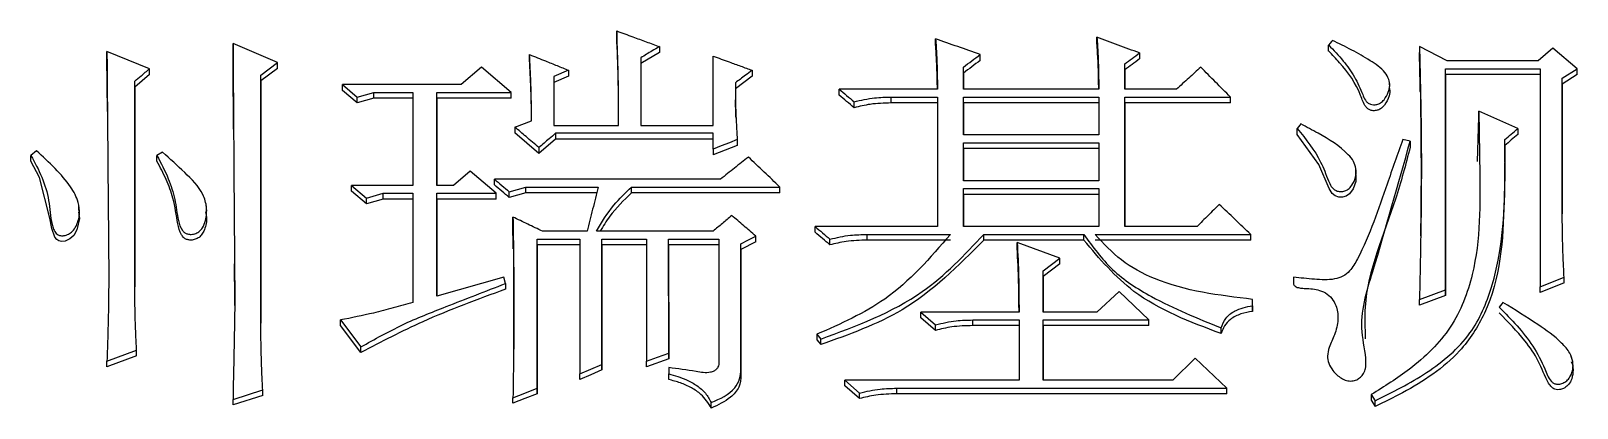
# Model space of a CAD drawing. Header units: millimetres. Extents: x 2063 to 4500, y 825 to 2548.
# Drawn here: x 2680.31 to 2689.33, y 2266.54 to 2268.74 of the extents above; entities that cross this region are included whole.
import ezdxf

# ---------------------------------------------------------------- set-up
doc = ezdxf.new("R2010")
doc.units = ezdxf.units.MM

msp = doc.modelspace()

# ---------------------------------------------------------------- linework, layer by layer
at = {"color": 7, "linetype": 'Continuous', "lineweight": 25}
for p, q in [((2681.7494, 2268.561), (2681.4898, 2268.6711)), ((2681.4898, 2268.6363), (2681.4898, 2268.6711)), ((2683.7289, 2268.7446), (2683.7289, 2268.7096)), ((2685.5895, 2268.6638), (2685.5895, 2268.6987)), ((2686.5306, 2268.673), (2686.5306, 2268.7079)), ((2681.003, 2268.5242), (2680.7542, 2268.6252)), ((2680.7542, 2268.5905), (2680.7542, 2268.6252)), ((2680.7569, 2268.2752), (2680.7542, 2268.5905)), ((2683.2205, 2268.5721), (2683.2205, 2268.6069)), ((2683.9777, 2268.618), (2683.8696, 2268.5538)), ((2683.8696, 2268.5885), (2683.8696, 2268.1933)), ((2683.8696, 2268.5885), (2683.8696, 2268.5538)), ((2683.9777, 2268.6528), (2683.9777, 2268.618)), ((2684.2914, 2268.1933), (2684.2914, 2268.5977)), ((2685.8491, 2268.5722), (2685.8491, 2268.6069)), ((2686.7794, 2268.6161), (2686.7794, 2268.5813)), ((2687.8828, 2268.6272), (2687.8828, 2268.6621)), ((2688.5751, 2268.5702), (2688.4128, 2268.6528)), ((2688.4128, 2268.6528), (2688.4128, 2268.618)), ((2689.1917, 2268.6437), (2689.1051, 2268.5702)), ((2689.3323, 2268.5243), (2689.1917, 2268.6437)), ((2681.003, 2268.4896), (2680.9164, 2268.4162)), ((2681.003, 2268.4896), (2681.003, 2268.5242)), ((2681.652, 2268.4875), (2681.7494, 2268.561)), ((2681.7494, 2268.5263), (2681.652, 2268.4529)), ((2681.7494, 2268.5263), (2681.7494, 2268.561)), ((2682.9393, 2268.5334), (2682.8203, 2268.4324)), ((2683.1124, 2268.3864), (2682.9393, 2268.5334)), ((2683.4477, 2268.5151), (2683.3612, 2268.4783)), ((2683.4477, 2268.5151), (2683.4477, 2268.4804)), ((2683.8696, 2268.5538), (2683.8696, 2268.1933)), ((2684.5186, 2268.5151), (2684.5186, 2268.4804)), ((2685.7518, 2268.4048), (2685.7518, 2268.5334)), ((2685.7518, 2268.4988), (2685.7518, 2268.5334)), ((2685.7518, 2268.4988), (2685.7518, 2268.4048)), ((2686.6929, 2268.4048), (2686.6929, 2268.5518)), ((2686.6929, 2268.5171), (2686.6929, 2268.5518)), ((2686.6929, 2268.5171), (2686.6929, 2268.4048)), ((2688.5643, 2268.5243), (2689.116, 2268.5243)), ((2688.5643, 2267.2343), (2688.5643, 2268.5243)), ((2688.5643, 2268.4896), (2688.5643, 2268.5243)), ((2688.5643, 2268.4896), (2688.5643, 2267.2013)), ((2689.116, 2268.4896), (2688.5643, 2268.4896)), ((2689.1051, 2268.5702), (2688.5751, 2268.5702)), ((2689.116, 2268.5243), (2689.116, 2267.2528)), ((2689.2458, 2268.4692), (2689.3323, 2268.5243)), ((2689.3323, 2268.4896), (2689.2458, 2268.4346)), ((2689.3323, 2268.4896), (2689.3323, 2268.5243)), ((2680.9165, 2267.2527), (2680.9164, 2268.4507)), ((2680.9164, 2268.4162), (2680.9164, 2268.4507)), ((2680.9164, 2268.4162), (2680.9165, 2267.2526)), ((2681.652, 2267.04), (2681.652, 2268.4875)), ((2681.652, 2268.4529), (2681.652, 2268.4875)), ((2681.652, 2268.4529), (2681.652, 2267.0399)), ((2682.128, 2268.4324), (2682.2145, 2268.3588)), ((2682.8203, 2268.4324), (2682.128, 2268.4324)), ((2682.128, 2268.3978), (2682.128, 2268.4324)), ((2682.2145, 2268.3244), (2682.128, 2268.3978)), ((2683.4477, 2268.4804), (2683.3612, 2268.4437)), ((2683.3612, 2268.4783), (2683.3612, 2268.1933)), ((2683.3612, 2268.4783), (2683.3612, 2268.4437)), ((2683.3612, 2268.4437), (2683.3612, 2268.1933)), ((2684.5186, 2268.4804), (2684.4213, 2268.407)), ((2685.6003, 2268.4048), (2685.027, 2268.4048)), ((2685.027, 2268.3703), (2685.027, 2268.4048)), ((2686.5414, 2268.4048), (2685.7518, 2268.4048)), ((2686.9958, 2268.4048), (2686.6929, 2268.4048)), ((2688.2381, 2268.431), (2688.2381, 2268.4428)), ((2688.2381, 2268.4079), (2688.2381, 2268.4195)), ((2689.2458, 2267.6775), (2689.2458, 2268.4692)), ((2689.2458, 2268.4346), (2689.2458, 2268.4692)), ((2689.2458, 2268.4346), (2689.2458, 2267.6774)), ((2682.2145, 2268.3588), (2682.3119, 2268.3864)), ((2682.2145, 2268.3244), (2682.2145, 2268.3588)), ((2682.3119, 2268.352), (2682.2145, 2268.3244)), ((2682.3119, 2268.3864), (2682.539, 2268.3864)), ((2682.3119, 2268.352), (2682.3119, 2268.3864)), ((2682.539, 2268.352), (2682.3119, 2268.352)), ((2682.539, 2268.3864), (2682.5391, 2267.8434)), ((2682.6797, 2268.3864), (2683.1124, 2268.3864)), ((2682.6797, 2267.8434), (2682.6797, 2268.3864)), ((2682.6797, 2268.352), (2682.6797, 2268.3864)), ((2682.6797, 2268.352), (2682.6797, 2267.8434)), ((2683.1124, 2268.352), (2682.6797, 2268.352)), ((2685.1136, 2268.2969), (2685.1136, 2268.3313)), ((2685.3299, 2268.3589), (2685.6003, 2268.3589)), ((2685.3299, 2268.3244), (2685.3299, 2268.3589)), ((2685.6003, 2268.3244), (2685.3299, 2268.3244)), ((2685.6003, 2268.3589), (2685.6004, 2267.6037)), ((2685.7518, 2268.3589), (2686.5414, 2268.3589)), ((2685.7518, 2268.1381), (2685.7518, 2268.3589)), ((2685.7518, 2268.3244), (2685.7518, 2268.3589)), ((2685.7518, 2268.3244), (2685.7518, 2268.1381)), ((2686.5414, 2268.3244), (2685.7518, 2268.3244)), ((2686.5414, 2268.3589), (2686.5415, 2268.1381)), ((2686.6929, 2268.3589), (2687.3095, 2268.3589)), ((2686.6929, 2267.6037), (2686.6929, 2268.3589)), ((2686.6929, 2268.3244), (2686.6929, 2268.3589)), ((2686.6929, 2268.3244), (2686.6929, 2267.6037)), ((2687.3095, 2268.3244), (2686.6929, 2268.3244)), ((2687.3095, 2268.3244), (2687.3095, 2268.3589)), ((2683.134, 2268.1841), (2683.2314, 2268.2209)), ((2688.7513, 2267.9837), (2688.759, 2268.2418)), ((2688.9862, 2268.175), (2688.759, 2268.2761)), ((2688.759, 2268.2418), (2688.759, 2268.2761)), ((2683.134, 2268.1841), (2683.134, 2268.1499)), ((2683.2746, 2268.0304), (2683.134, 2268.1499)), ((2683.3612, 2268.1933), (2683.7398, 2268.1933)), ((2684.2914, 2268.1473), (2683.372, 2268.1473)), ((2683.372, 2268.1473), (2683.372, 2268.1132)), ((2683.8696, 2268.1933), (2684.2914, 2268.1933)), ((2684.2914, 2268.0553), (2684.2914, 2268.1473)), ((2686.5415, 2268.1381), (2685.7518, 2268.1381)), ((2687.699, 2268.1409), (2687.699, 2268.175)), ((2688.9862, 2268.175), (2688.9862, 2268.1408)), ((2680.3431, 2268.046), (2680.3107, 2268.0184)), ((2683.372, 2268.1132), (2683.2746, 2268.0304)), ((2683.2746, 2268.0645), (2683.2746, 2268.0304)), ((2684.2914, 2268.1132), (2683.372, 2268.1132)), ((2684.4321, 2268.0764), (2684.2915, 2268.0212)), ((2684.2914, 2268.0553), (2684.2915, 2268.0212)), ((2684.4321, 2268.1105), (2684.4321, 2268.0764)), ((2685.7518, 2268.0921), (2686.5415, 2268.0921)), ((2685.7518, 2267.8711), (2685.7518, 2268.0921)), ((2685.7518, 2268.058), (2685.7518, 2268.0921)), ((2685.7518, 2268.058), (2685.7518, 2267.8711)), ((2686.5415, 2268.058), (2685.7518, 2268.058)), ((2686.5415, 2268.0921), (2686.5415, 2267.8711)), ((2688.3588, 2268.1013), (2688.3155, 2268.1105)), ((2688.3588, 2268.1013), (2688.3588, 2268.0672)), ((2688.9104, 2268.0764), (2688.9104, 2268.1105)), ((2681.0787, 2268.0369), (2681.0463, 2268.0184)), ((2681.0463, 2267.9844), (2681.0463, 2268.0184)), ((2682.8744, 2267.9263), (2682.777, 2267.8434)), ((2683.0258, 2267.7973), (2682.8744, 2267.9263)), ((2684.3347, 2267.8803), (2683.015, 2267.8803)), ((2683.015, 2267.8465), (2683.015, 2267.8803)), ((2686.5415, 2267.8711), (2685.7518, 2267.8711)), ((2688.0413, 2267.9415), (2688.0413, 2267.942)), ((2688.0413, 2267.9078), (2688.0413, 2267.9387)), ((2682.1821, 2267.8434), (2682.2686, 2267.7697)), ((2682.5391, 2267.8434), (2682.1821, 2267.8434)), ((2682.2686, 2267.736), (2682.1821, 2267.8096)), ((2682.2686, 2267.7697), (2682.366, 2267.7973)), ((2682.2686, 2267.736), (2682.2686, 2267.7697)), ((2682.366, 2267.7973), (2682.5391, 2267.7973)), ((2682.366, 2267.7636), (2682.366, 2267.7973)), ((2682.5391, 2267.7973), (2682.5391, 2267.1603)), ((2682.777, 2267.8434), (2682.6797, 2267.8434)), ((2682.6797, 2267.7973), (2683.0258, 2267.7973)), ((2682.6797, 2267.1972), (2682.6797, 2267.7973)), ((2682.6797, 2267.7636), (2682.6797, 2267.7973)), ((2683.1016, 2267.7728), (2683.1016, 2267.8065)), ((2683.1989, 2267.8004), (2683.1016, 2267.7728)), ((2683.1989, 2267.8342), (2683.6208, 2267.8342)), ((2683.6123, 2267.8004), (2683.1989, 2267.8004)), ((2683.8156, 2267.8342), (2684.6809, 2267.8342)), ((2683.8156, 2267.8004), (2683.8156, 2267.8342)), ((2684.6809, 2267.8004), (2683.8156, 2267.8004)), ((2684.6809, 2267.8004), (2684.6809, 2267.8342)), ((2685.7518, 2267.825), (2686.5415, 2267.825)), ((2685.7518, 2267.6037), (2685.7518, 2267.825)), ((2685.7518, 2267.7913), (2685.7518, 2267.825)), ((2685.7518, 2267.7913), (2685.7518, 2267.6037)), ((2686.5415, 2267.7913), (2685.7518, 2267.7913)), ((2686.5415, 2267.825), (2686.5415, 2267.6037)), ((2680.5912, 2267.6973), (2680.5912, 2267.7228)), ((2681.3344, 2267.7187), (2681.3344, 2267.7236)), ((2681.3344, 2267.6895), (2681.3344, 2267.706)), ((2682.366, 2267.7636), (2682.2686, 2267.736)), ((2682.5391, 2267.7636), (2682.366, 2267.7636)), ((2682.6797, 2267.7636), (2682.6797, 2267.1972)), ((2683.0258, 2267.7636), (2682.6797, 2267.7636)), ((2683.1232, 2267.6255), (2683.1232, 2267.659)), ((2683.1251, 2267.4731), (2683.1232, 2267.6255)), ((2685.6004, 2267.6037), (2684.8864, 2267.6037)), ((2684.8864, 2267.5702), (2684.8864, 2267.6037)), ((2686.5415, 2267.6037), (2685.7518, 2267.6037)), ((2687.1148, 2267.6037), (2686.6929, 2267.6037)), ((2683.2638, 2267.5298), (2683.5126, 2267.5298)), ((2683.2638, 2266.6603), (2683.2638, 2267.5298)), ((2683.2638, 2267.4965), (2683.2638, 2267.5298)), ((2683.2638, 2267.4965), (2683.2638, 2266.6281)), ((2683.5126, 2267.4965), (2683.2638, 2267.4965)), ((2683.5559, 2267.576), (2683.2963, 2267.576)), ((2683.5126, 2267.5298), (2683.5126, 2266.7437)), ((2684.2915, 2267.576), (2683.61, 2267.576)), ((2683.6424, 2267.5298), (2683.902, 2267.5298)), ((2683.6424, 2266.7993), (2683.6424, 2267.5298)), ((2683.6424, 2267.4965), (2683.6424, 2267.5298)), ((2683.6424, 2267.4965), (2683.6424, 2266.7669)), ((2683.902, 2267.4965), (2683.6424, 2267.4965)), ((2683.902, 2267.5298), (2683.902, 2266.8178)), ((2684.0318, 2267.5298), (2684.3239, 2267.5298)), ((2684.0319, 2266.8642), (2684.0318, 2267.5298)), ((2684.0318, 2267.4965), (2684.0318, 2267.5298)), ((2684.0318, 2267.4965), (2684.0319, 2266.8317)), ((2684.3239, 2267.4965), (2684.0318, 2267.4965)), ((2684.3239, 2267.5298), (2684.3239, 2266.7993)), ((2684.5403, 2267.5149), (2684.4537, 2267.4688)), ((2684.4537, 2266.7715), (2684.4537, 2267.5021)), ((2684.4537, 2267.4688), (2684.4537, 2267.5021)), ((2684.5403, 2267.5149), (2684.5403, 2267.5483)), ((2684.973, 2267.4965), (2684.9729, 2267.5298)), ((2685.1893, 2267.5575), (2685.676, 2267.5575)), ((2685.1893, 2267.5241), (2685.1893, 2267.5575)), ((2685.676, 2267.5241), (2685.1893, 2267.5241)), ((2685.8708, 2267.5575), (2686.4549, 2267.5575)), ((2685.8708, 2267.5241), (2685.8708, 2267.5575)), ((2686.4549, 2267.5241), (2685.8708, 2267.5241)), ((2686.3143, 2267.419), (2686.0655, 2267.5114)), ((2686.0655, 2267.478), (2686.0655, 2267.5114)), ((2686.4549, 2267.5241), (2686.4549, 2267.5575)), ((2686.5199, 2267.5575), (2687.4285, 2267.5575)), ((2687.4285, 2267.5241), (2686.5199, 2267.5241)), ((2687.4285, 2267.5241), (2687.4285, 2267.5575)), ((2683.1256, 2267.4769), (2683.1255, 2266.7552)), ((2684.4537, 2267.4688), (2684.4537, 2266.7392)), ((2686.2169, 2267.3451), (2686.3143, 2267.419)), ((2686.3143, 2267.3858), (2686.3143, 2267.419)), ((2686.3143, 2267.3858), (2686.2169, 2267.312)), ((2686.2169, 2267.1048), (2686.2169, 2267.3451)), ((2686.2169, 2267.312), (2686.2169, 2267.3451)), ((2683.0691, 2267.3082), (2682.6797, 2267.1972)), ((2683.0799, 2267.2712), (2683.0691, 2267.3082)), ((2683.0799, 2267.2712), (2683.0799, 2267.2382)), ((2686.2169, 2267.312), (2686.2169, 2267.1048)), ((2686.6605, 2267.225), (2686.5306, 2267.1048)), ((2686.8335, 2267.0585), (2686.6605, 2267.225)), ((2688.4129, 2267.1788), (2688.5643, 2267.2343)), ((2688.5643, 2267.2013), (2688.5643, 2267.2343)), ((2689.116, 2267.2528), (2689.2566, 2267.3082)), ((2689.2566, 2267.2751), (2689.116, 2267.2198)), ((2689.116, 2267.2198), (2689.116, 2267.2528)), ((2689.2566, 2267.2751), (2689.2566, 2267.3082)), ((2687.4393, 2267.1418), (2687.4393, 2267.1788)), ((2687.4393, 2267.1459), (2687.4393, 2267.1788)), ((2687.4393, 2267.1418), (2687.4393, 2267.1089)), ((2688.5643, 2267.2013), (2688.4129, 2267.1459)), ((2688.4129, 2267.1459), (2688.4129, 2267.1788)), ((2682.1172, 2267.0585), (2682.2358, 2266.9017)), ((2682.1172, 2267.0258), (2682.1172, 2267.0585)), ((2685.503, 2267.1048), (2685.5895, 2267.0308)), ((2686.0763, 2267.1048), (2685.503, 2267.1048)), ((2685.503, 2267.072), (2685.503, 2267.1048)), ((2685.5895, 2266.9981), (2685.503, 2267.072)), ((2685.8059, 2267.0585), (2686.0763, 2267.0585)), ((2685.8059, 2267.0258), (2685.8059, 2267.0585)), ((2686.0763, 2267.0585), (2686.0763, 2266.7067)), ((2686.5306, 2267.1048), (2686.2169, 2267.1048)), ((2686.2169, 2267.0585), (2686.8335, 2267.0585)), ((2686.217, 2266.7067), (2686.2169, 2267.0585)), ((2686.2169, 2267.0258), (2686.2169, 2267.0585)), ((2686.8335, 2267.0258), (2686.8335, 2267.0585)), ((2682.2358, 2266.8692), (2682.1172, 2267.0258)), ((2684.8972, 2266.9752), (2684.9188, 2266.9475)), ((2684.8972, 2266.9752), (2684.8972, 2266.9426)), ((2685.5895, 2266.9981), (2685.5895, 2267.0308)), ((2686.0763, 2267.0258), (2685.8059, 2267.0258)), ((2686.2169, 2267.0258), (2686.217, 2266.7067)), ((2686.8335, 2267.0258), (2686.2169, 2267.0258)), ((2687.2554, 2266.9796), (2687.2554, 2267.0123)), ((2680.7542, 2266.8178), (2680.9273, 2266.8826)), ((2680.9273, 2266.8501), (2680.9273, 2266.8826)), ((2682.2358, 2266.8692), (2682.2358, 2266.9017)), ((2684.0319, 2266.8317), (2684.0319, 2266.8642)), ((2684.9188, 2266.9149), (2684.9188, 2266.9475)), ((2680.9273, 2266.8501), (2680.7542, 2266.7854)), ((2680.7542, 2266.7854), (2680.7542, 2266.8178)), ((2683.6424, 2266.7669), (2683.6424, 2266.7993)), ((2684.0319, 2266.8317), (2683.902, 2266.7854)), ((2683.902, 2266.7854), (2683.902, 2266.8178)), ((2684.0319, 2266.7808), (2684.0319, 2266.7437)), ((2687.104, 2266.8364), (2686.9742, 2266.7067)), ((2687.2879, 2266.6604), (2687.104, 2266.8364)), ((2689.2981, 2266.8408), (2689.2981, 2266.8475)), ((2683.5126, 2266.7114), (2683.5126, 2266.7437)), ((2684.0319, 2266.7114), (2684.0319, 2266.7437)), ((2684.4537, 2266.7392), (2684.4537, 2266.7715)), ((2685.0595, 2266.7067), (2685.146, 2266.6325)), ((2686.0763, 2266.7067), (2685.0595, 2266.7067)), ((2685.0595, 2266.6744), (2685.0595, 2266.7067)), ((2686.9742, 2266.7067), (2686.217, 2266.7067)), ((2681.4898, 2266.5954), (2681.6629, 2266.651)), ((2681.6629, 2266.6188), (2681.4898, 2266.5633)), ((2681.4898, 2266.5633), (2681.4898, 2266.5954)), ((2681.6629, 2266.6188), (2681.6629, 2266.651)), ((2683.1232, 2266.5726), (2683.1232, 2266.6047)), ((2683.2638, 2266.6281), (2683.2638, 2266.6603)), ((2685.146, 2266.6003), (2685.0595, 2266.6744)), ((2685.146, 2266.6003), (2685.146, 2266.6325)), ((2685.3624, 2266.6603), (2687.2879, 2266.6604)), ((2685.3624, 2266.6281), (2685.3624, 2266.6603)), ((2687.2879, 2266.6281), (2685.3624, 2266.6281)), ((2687.2879, 2266.6281), (2687.2879, 2266.6604)), ((2688.1316, 2266.6233), (2688.1533, 2266.5862)), ((2688.1316, 2266.6233), (2688.1316, 2266.5911)), ((2684.2807, 2266.5448), (2684.2807, 2266.5769)), ((2688.1316, 2266.5911), (2688.1533, 2266.5541)), ((2688.1533, 2266.5541), (2688.1533, 2266.5862))]:
    msp.add_line(p, q, dxfattribs=at)
at = {"color": 7, "linetype": 'Continuous', "lineweight": 25, "flags": 128}
for points in [[(2687.9044, 2268.6896), (2687.8989, 2268.6826), (2687.8909, 2268.6723), (2687.8828, 2268.6621)], [(2683.1124, 2268.352), (2683.1124, 2268.3692), (2683.1124, 2268.3864)], [(2687.7206, 2268.2026), (2687.7151, 2268.1956), (2687.707, 2268.1853), (2687.699, 2268.175)], [(2688.0407, 2267.908), (2688.0412, 2267.8658), (2688.0256, 2267.8231), (2688.004, 2267.7941), (2687.9855, 2267.7807), (2687.9629, 2267.7741), (2687.9423, 2267.7749), (2687.9205, 2267.7826), (2687.9033, 2267.7968), (2687.8865, 2267.8249), (2687.8262, 2267.9657), (2687.699, 2268.1408), (2687.699, 2268.1408)], [(2684.4321, 2268.1105), (2684.3859, 2268.0924), (2684.3387, 2268.0738), (2684.2914, 2268.0553)], [(2680.3107, 2267.9844), (2680.3107, 2267.9993), (2680.3107, 2268.0089), (2680.3107, 2268.0184)], [(2680.5884, 2267.6886), (2680.594, 2267.6509), (2680.5789, 2267.5846), (2680.5606, 2267.5519), (2680.5383, 2267.5311), (2680.5098, 2267.5187), (2680.4892, 2267.5166), (2680.4744, 2267.5196), (2680.4615, 2267.5273), (2680.4498, 2267.542), (2680.4319, 2267.5917), (2680.4219, 2267.6517), (2680.3606, 2267.8891), (2680.3107, 2267.9844), (2680.3107, 2267.9844)], [(2682.1821, 2267.8096), (2682.1821, 2267.8181), (2682.1821, 2267.8265), (2682.1821, 2267.835), (2682.1821, 2267.8434)], [(2683.0258, 2267.7636), (2683.0258, 2267.7721), (2683.0258, 2267.7847), (2683.0258, 2267.7973)], [(2683.1016, 2267.8065), (2683.1502, 2267.8204), (2683.1989, 2267.8342)], [(2683.1989, 2267.8004), (2683.1989, 2267.8089), (2683.1989, 2267.8173), (2683.1989, 2267.8342)], [(2684.4537, 2267.5021), (2684.497, 2267.5252), (2684.5403, 2267.5483)], [(2688.8996, 2267.1603), (2688.8941, 2267.1533), (2688.8861, 2267.1429), (2688.878, 2267.1326)], [(2683.902, 2266.8178), (2683.9669, 2266.841), (2684.0319, 2266.8642)], [(2684.8972, 2266.9426), (2684.908, 2266.9288), (2684.9188, 2266.9149)], [(2683.5126, 2266.7437), (2683.5775, 2266.7715), (2683.6424, 2266.7993)], [(2683.6424, 2266.7669), (2683.5775, 2266.7392), (2683.5126, 2266.7114)], [(2683.1232, 2266.6047), (2683.1935, 2266.6325), (2683.2638, 2266.6603)], [(2683.2638, 2266.6281), (2683.1935, 2266.6003), (2683.1232, 2266.5726)]]:
    msp.add_lwpolyline(points, dxfattribs=at)
at = {"color": 7, "linetype": 'Continuous', "lineweight": 25}
for points, knots in [([(2681.4898, 2268.6711), (2681.4901, 2268.6219), (2681.4908, 2268.5233), (2681.4918, 2268.3754), (2681.4928, 2268.2274), (2681.4938, 2268.0792), (2681.4951, 2267.8815), (2681.4965, 2267.6836), (2681.498, 2267.4855), (2681.499, 2267.3616), (2681.4997, 2267.2748), (2681.5002, 2267.2129), (2681.5004, 2267.1757), (2681.5006, 2267.151)], [0, 0, 0, 0, 0.097575, 0.19515, 0.292725, 0.390299, 0.487874, 0.683024, 0.780599, 0.878174, 0.926961, 0.951355, 1, 1, 1, 1]), ([(2683.7398, 2268.1933), (2683.7398, 2268.1966), (2683.7398, 2268.2031), (2683.7398, 2268.2129), (2683.7398, 2268.2228), (2683.7397, 2268.2326), (2683.7397, 2268.2424), (2683.7397, 2268.2522), (2683.7397, 2268.2604), (2683.7397, 2268.2686), (2683.7397, 2268.2767), (2683.7397, 2268.2865), (2683.7396, 2268.2947), (2683.7396, 2268.3029), (2683.7396, 2268.3111), (2683.7395, 2268.3209), (2683.7395, 2268.329), (2683.7395, 2268.3372), (2683.7394, 2268.3454), (2683.7393, 2268.3552), (2683.7393, 2268.3634), (2683.7392, 2268.3715), (2683.7392, 2268.3797), (2683.7391, 2268.3895), (2683.739, 2268.3977), (2683.7389, 2268.4059), (2683.7388, 2268.414), (2683.7387, 2268.4238), (2683.7385, 2268.432), (2683.7384, 2268.4402), (2683.7383, 2268.4483), (2683.7381, 2268.4581), (2683.7379, 2268.4679), (2683.7378, 2268.4761), (2683.7376, 2268.4843), (2683.7374, 2268.4924), (2683.7372, 2268.5006), (2683.7371, 2268.5088), (2683.7368, 2268.5169), (2683.7366, 2268.5267), (2683.7363, 2268.5365), (2683.7361, 2268.5447), (2683.7359, 2268.5528), (2683.7356, 2268.561), (2683.7353, 2268.5708), (2683.7351, 2268.579), (2683.7348, 2268.5871), (2683.7345, 2268.5953), (2683.7342, 2268.6051), (2683.7339, 2268.6132), (2683.7336, 2268.6214), (2683.7333, 2268.6295), (2683.733, 2268.6393), (2683.7327, 2268.6475), (2683.7324, 2268.6556), (2683.7321, 2268.6638), (2683.7317, 2268.6736), (2683.7314, 2268.6817), (2683.7311, 2268.6899), (2683.7308, 2268.698), (2683.7304, 2268.7078), (2683.7301, 2268.716), (2683.7297, 2268.7241), (2683.7294, 2268.7331), (2683.7291, 2268.7405), (2683.7289, 2268.7446)], [0, 0, 0, 0, 0.017776, 0.035552, 0.053328, 0.071104, 0.08888, 0.106656, 0.124432, 0.13332, 0.151096, 0.168872, 0.186648, 0.195536, 0.213312, 0.231088, 0.248863, 0.257751, 0.275527, 0.293303, 0.311079, 0.319967, 0.337743, 0.355519, 0.373295, 0.382183, 0.399959, 0.417735, 0.435511, 0.444399, 0.462175, 0.479951, 0.497727, 0.515503, 0.524391, 0.542167, 0.559943, 0.568831, 0.586607, 0.604383, 0.622159, 0.639935, 0.648823, 0.666599, 0.684375, 0.702151, 0.711039, 0.728814, 0.74659, 0.764366, 0.773254, 0.79103, 0.808806, 0.826582, 0.83547, 0.853246, 0.871022, 0.888798, 0.897686, 0.915462, 0.933238, 0.951014, 0.959902, 0.977678, 1, 1, 1, 1]), ([(2683.7289, 2268.7446), (2683.7603, 2268.733), (2683.8174, 2268.7119), (2683.9003, 2268.6813), (2683.9519, 2268.6623), (2683.9777, 2268.6528)], [0, 0, 0, 0, 0.377751, 0.688875, 1, 1, 1, 1]), ([(2683.7397, 2268.1933), (2683.7397, 2268.2342), (2683.7396, 2268.3275), (2683.7372, 2268.4997), (2683.7321, 2268.6308), (2683.7289, 2268.7096)], [0, 0, 0, 0, 0.237453, 0.541098, 1, 1, 1, 1]), ([(2685.5895, 2268.6987), (2685.5916, 2268.6671), (2685.5958, 2268.6025), (2685.5991, 2268.5045), (2685.5999, 2268.438), (2685.6003, 2268.4048)], [0, 0, 0, 0, 0.32278, 0.661317, 1, 1, 1, 1]), ([(2685.8491, 2268.6069), (2685.8059, 2268.6222), (2685.7193, 2268.6528), (2685.6328, 2268.6834), (2685.5895, 2268.6987)], [0, 0, 0, 0, 0.499999, 1, 1, 1, 1]), ([(2686.5306, 2268.7079), (2686.5329, 2268.6755), (2686.5376, 2268.609), (2686.5405, 2268.5079), (2686.5411, 2268.4392), (2686.5414, 2268.4048)], [0, 0, 0, 0, 0.3207986, 0.6603196, 1, 1, 1, 1]), ([(2686.7794, 2268.6161), (2686.738, 2268.6314), (2686.655, 2268.662), (2686.5721, 2268.6926), (2686.5306, 2268.7079)], [0, 0, 0, 0, 0.499999, 1, 1, 1, 1]), ([(2686.541, 2268.4048), (2686.5408, 2268.4258), (2686.5403, 2268.481), (2686.5378, 2268.5705), (2686.533, 2268.6388), (2686.5306, 2268.673)], [0, 0, 0, 0, 0.234022, 0.616855, 1, 1, 1, 1]), ([(2687.8829, 2268.6621), (2687.9121, 2268.6317), (2687.9679, 2268.5737), (2688.0369, 2268.4772), (2688.0719, 2268.3973), (2688.0928, 2268.3453), (2688.1087, 2268.3255), (2688.1258, 2268.3162), (2688.1451, 2268.3128), (2688.1655, 2268.3147), (2688.1878, 2268.3243), (2688.2123, 2268.3484), (2688.2309, 2268.3829), (2688.242, 2268.4242), (2688.2348, 2268.4649), (2688.202, 2268.5213), (2688.1214, 2268.5746), (2688.0178, 2268.6346), (2687.9423, 2268.6712), (2687.9044, 2268.6896)], [0, 0, 0, 0, 0.120486, 0.230168, 0.339823, 0.374602, 0.392982, 0.411577, 0.427593, 0.446559, 0.467306, 0.493913, 0.542941, 0.579847, 0.61702, 0.661529, 0.765546, 0.882403, 1, 1, 1, 1]), ([(2680.7542, 2268.6252), (2680.7544, 2268.6016), (2680.7548, 2268.5544), (2680.7554, 2268.4835), (2680.7559, 2268.4127), (2680.7567, 2268.3181), (2680.7577, 2268.1999), (2680.7588, 2268.0579), (2680.7599, 2267.9158), (2680.7612, 2267.7736), (2680.7622, 2267.655), (2680.7632, 2267.5465), (2680.7639, 2267.4667), (2680.7645, 2267.3919), (2680.7649, 2267.3546), (2680.765, 2267.3359)], [0, 0, 0, 0, 0.055103, 0.110206, 0.165309, 0.220412, 0.330617, 0.440823, 0.551029, 0.661235, 0.771441, 0.826543, 0.913271, 0.956635, 1, 1, 1, 1]), ([(2681.4932, 2268.1724), (2681.4928, 2268.2257), (2681.492, 2268.3298), (2681.4909, 2268.4844), (2681.4901, 2268.5857), (2681.4898, 2268.6363)], [0, 0, 0, 0, 0.344582, 0.67229, 1, 1, 1, 1]), ([(2683.2314, 2268.2209), (2683.2313, 2268.258), (2683.2311, 2268.3321), (2683.2281, 2268.4608), (2683.2234, 2268.5523), (2683.2205, 2268.6069)], [0, 0, 0, 0, 0.2875751, 0.5751666, 1, 1, 1, 1]), ([(2683.2205, 2268.6069), (2683.2514, 2268.5944), (2683.3048, 2268.5728), (2683.3805, 2268.5422), (2683.4253, 2268.5241), (2683.4477, 2268.5151)], [0, 0, 0, 0, 0.408301, 0.70415, 1, 1, 1, 1]), ([(2683.9777, 2268.6528), (2683.9637, 2268.6444), (2683.9386, 2268.6295), (2683.9025, 2268.6081), (2683.8806, 2268.5951), (2683.8696, 2268.5885)], [0, 0, 0, 0, 0.390452, 0.695225, 1, 1, 1, 1]), ([(2684.2914, 2268.5977), (2684.3228, 2268.5863), (2684.3764, 2268.5668), (2684.4521, 2268.5393), (2684.4964, 2268.5231), (2684.5186, 2268.5151)], [0, 0, 0, 0, 0.4145168, 0.7072578, 1, 1, 1, 1]), ([(2685.5998, 2268.4048), (2685.5995, 2268.425), (2685.5988, 2268.4783), (2685.5959, 2268.5647), (2685.5917, 2268.6308), (2685.5895, 2268.6638)], [0, 0, 0, 0, 0.233176, 0.61648, 1, 1, 1, 1]), ([(2685.7518, 2268.5334), (2685.768, 2268.5457), (2685.8005, 2268.5702), (2685.8329, 2268.5947), (2685.8491, 2268.6069)], [0, 0, 0, 0, 0.500001, 1, 1, 1, 1]), ([(2686.6929, 2268.5518), (2686.7073, 2268.5625), (2686.7362, 2268.584), (2686.765, 2268.6054), (2686.7794, 2268.6161)], [0, 0, 0, 0, 0.5000012, 1, 1, 1, 1]), ([(2686.7794, 2268.5813), (2686.765, 2268.5706), (2686.7362, 2268.5492), (2686.7073, 2268.5278), (2686.6929, 2268.5171)], [0, 0, 0, 0, 0.499999, 1, 1, 1, 1]), ([(2688.2376, 2268.408), (2688.238, 2268.4069), (2688.2425, 2268.3932), (2688.2346, 2268.3579), (2688.2169, 2268.3204), (2688.1921, 2268.2935), (2688.1712, 2268.2819), (2688.1485, 2268.2781), (2688.1274, 2268.2812), (2688.1104, 2268.2901), (2688.0865, 2268.3171), (2688.0567, 2268.419), (2687.9796, 2268.5278), (2687.9045, 2268.6049), (2687.8829, 2268.6272)], [0, 0, 0, 0, 0.0055612, 0.0706638, 0.1676367, 0.2085209, 0.2434023, 0.2783337, 0.313115, 0.3400719, 0.3669681, 0.4836117, 0.8508324, 1, 1, 1, 1]), ([(2688.4128, 2268.6528), (2688.4131, 2268.6429), (2688.4134, 2268.6279), (2688.4139, 2268.608), (2688.4143, 2268.593), (2688.4146, 2268.578), (2688.415, 2268.5631), (2688.4153, 2268.5481), (2688.4156, 2268.5356), (2688.4159, 2268.5257), (2688.416, 2268.5182), (2688.4162, 2268.5107), (2688.4164, 2268.5032), (2688.4165, 2268.4957), (2688.4167, 2268.4882), (2688.4169, 2268.4808), (2688.4172, 2268.4658), (2688.4184, 2268.4134), (2688.4196, 2268.3535), (2688.4207, 2268.2935), (2688.4212, 2268.2636), (2688.4218, 2268.2236), (2688.4225, 2268.1736), (2688.4231, 2268.1136), (2688.4235, 2268.0536), (2688.4237, 2267.9936), (2688.4237, 2267.9335), (2688.4236, 2267.8735), (2688.4232, 2267.8134), (2688.4227, 2267.7533), (2688.4221, 2267.6932), (2688.4213, 2267.633), (2688.4204, 2267.5729), (2688.4194, 2267.5127), (2688.4185, 2267.4626), (2688.4178, 2267.4224), (2688.4172, 2267.3923), (2688.4166, 2267.3622), (2688.416, 2267.3321), (2688.4152, 2267.2915), (2688.4145, 2267.2558), (2688.4136, 2267.2147), (2688.4132, 2267.1942), (2688.4129, 2267.1788)], [0, 0, 0, 0, 0.020371, 0.030556, 0.040742, 0.050927, 0.061113, 0.071298, 0.081483, 0.086576, 0.091669, 0.096762, 0.101854, 0.106947, 0.11204, 0.117132, 0.122225, 0.142596, 0.22408, 0.24445, 0.264821, 0.285192, 0.325934, 0.366676, 0.407417, 0.448159, 0.488901, 0.529643, 0.570384, 0.611126, 0.651868, 0.69261, 0.733351, 0.774093, 0.814835, 0.835206, 0.855577, 0.875948, 0.896318, 0.916689, 0.958345, 0.968758, 1, 1, 1, 1]), ([(2688.4176, 2268.3909), (2688.4169, 2268.4254), (2688.4154, 2268.5012), (2688.4137, 2268.5768), (2688.4128, 2268.618)], [0, 0, 0, 0, 0.455718, 1, 1, 1, 1]), ([(2680.9164, 2268.4507), (2680.9288, 2268.4612), (2680.9494, 2268.4787), (2680.9782, 2268.5032), (2680.9947, 2268.5172), (2681.003, 2268.5242)], [0, 0, 0, 0, 0.428366, 0.714182, 1, 1, 1, 1]), ([(2683.2312, 2268.2208), (2683.2311, 2268.2465), (2683.2309, 2268.3092), (2683.2281, 2268.4264), (2683.2234, 2268.5177), (2683.2205, 2268.5721)], [0, 0, 0, 0, 0.218758, 0.534706, 1, 1, 1, 1]), ([(2684.5186, 2268.5151), (2684.5056, 2268.5053), (2684.4829, 2268.4881), (2684.4505, 2268.4636), (2684.431, 2268.4489), (2684.4213, 2268.4416)], [0, 0, 0, 0, 0.400149, 0.700074, 1, 1, 1, 1]), ([(2685.8491, 2268.5722), (2685.8329, 2268.5599), (2685.8005, 2268.5355), (2685.768, 2268.511), (2685.7518, 2268.4988)], [0, 0, 0, 0, 0.499998, 1, 1, 1, 1]), ([(2687.1364, 2268.5335), (2687.113, 2268.512), (2687.0661, 2268.4692), (2687.0192, 2268.4263), (2686.9958, 2268.4048)], [0, 0, 0, 0, 0.5, 1, 1, 1, 1]), ([(2687.3095, 2268.3589), (2687.2806, 2268.388), (2687.2229, 2268.4462), (2687.1652, 2268.5044), (2687.1364, 2268.5335)], [0, 0, 0, 0, 0.5, 1, 1, 1, 1]), ([(2684.4213, 2268.4416), (2684.4213, 2268.4002), (2684.4213, 2268.3563), (2684.4223, 2268.3098), (2684.4226, 2268.2994), (2684.4229, 2268.2891), (2684.4232, 2268.2787), (2684.4235, 2268.271), (2684.4239, 2268.2606), (2684.4243, 2268.2503), (2684.4249, 2268.2374), (2684.4254, 2268.227), (2684.4259, 2268.2167), (2684.4264, 2268.2064), (2684.427, 2268.196), (2684.4275, 2268.1857), (2684.4281, 2268.1754), (2684.4287, 2268.1663), (2684.4291, 2268.1586), (2684.4294, 2268.1534), (2684.4298, 2268.147), (2684.4303, 2268.1392), (2684.4307, 2268.1327), (2684.431, 2268.1276), (2684.4313, 2268.1228), (2684.4317, 2268.1171), (2684.4319, 2268.1127), (2684.4321, 2268.1105)], [0, 0, 0, 0, 0.3746898, 0.3981076, 0.4215253, 0.4683608, 0.4917786, 0.5151963, 0.538614, 0.5854496, 0.6088673, 0.6557028, 0.6791205, 0.7025382, 0.7493737, 0.7727914, 0.7962091, 0.8430445, 0.8547534, 0.8664622, 0.88988, 0.9132977, 0.9367154, 0.9484242, 0.9601331, 0.9800665, 1, 1, 1, 1]), ([(2685.027, 2268.4048), (2685.0414, 2268.3926), (2685.0703, 2268.3681), (2685.0991, 2268.3435), (2685.1136, 2268.3313)], [0, 0, 0, 0, 0.5, 1, 1, 1, 1]), ([(2688.4174, 2268.4017), (2688.4196, 2268.2452), (2688.4231, 2268), (2688.4208, 2267.7124), (2688.4191, 2267.5831), (2688.4191, 2267.5523), (2688.4193, 2267.5493), (2688.4193, 2267.5493), (2688.4193, 2267.5493)], [0, 0, 0, 0, 0.55345, 0.867203, 0.980365, 0.994237, 0.998832, 1, 1, 1, 1]), ([(2684.425, 2268.2355), (2684.4238, 2268.2656), (2684.4225, 2268.3), (2684.422, 2268.3382), (2684.422, 2268.343)], [0, 0, 0, 0, 0.872829, 1, 1, 1, 1]), ([(2685.1136, 2268.2969), (2685.0991, 2268.3091), (2685.0703, 2268.3336), (2685.0414, 2268.3581), (2685.027, 2268.3703)], [0, 0, 0, 0, 0.4999977, 1, 1, 1, 1]), ([(2685.1136, 2268.3313), (2685.1533, 2268.3404), (2685.2245, 2268.3568), (2685.2976, 2268.3582), (2685.3299, 2268.3589)], [0, 0, 0, 0, 0.558835, 1, 1, 1, 1]), ([(2685.3299, 2268.3244), (2685.2888, 2268.3233), (2685.2156, 2268.3214), (2685.1447, 2268.3044), (2685.1136, 2268.2969)], [0, 0, 0, 0, 0.5610854, 1, 1, 1, 1]), ([(2688.759, 2268.2761), (2688.7608, 2268.1654), (2688.766, 2267.8488), (2688.7706, 2267.4164), (2688.6139, 2267.0038), (2688.3809, 2266.7793), (2688.2074, 2266.6708), (2688.1316, 2266.6233)], [0, 0, 0, 0, 0.178231, 0.509536, 0.685642, 0.862667, 1, 1, 1, 1]), ([(2683.2746, 2268.0645), (2683.2621, 2268.0751), (2683.2372, 2268.0963), (2683.1903, 2268.1362), (2683.1559, 2268.1655), (2683.134, 2268.1841)], [0, 0, 0, 0, 0.266243, 0.532487, 1, 1, 1, 1]), ([(2683.372, 2268.1473), (2683.3595, 2268.1367), (2683.337, 2268.1176), (2683.3046, 2268.09), (2683.2846, 2268.073), (2683.2746, 2268.0645)], [0, 0, 0, 0, 0.384576, 0.692287, 1, 1, 1, 1]), ([(2687.699, 2268.175), (2687.7502, 2268.1125), (2687.8269, 2268.0188), (2687.8708, 2267.8959), (2687.8936, 2267.8414), (2687.9117, 2267.8203), (2687.9321, 2267.81), (2687.9547, 2267.8063), (2687.9773, 2267.8094), (2688, 2267.8222), (2688.0233, 2267.8489), (2688.0427, 2267.89), (2688.0444, 2267.9396), (2688.0298, 2267.9862), (2687.9623, 2268.0655), (2687.8514, 2268.1321), (2687.7541, 2268.1845), (2687.7206, 2268.2026)], [0, 0, 0, 0, 0.226353, 0.339206, 0.374163, 0.395072, 0.416138, 0.435558, 0.45699, 0.476776, 0.506219, 0.555776, 0.604139, 0.64694, 0.693735, 0.894302, 1, 1, 1, 1]), ([(2688.9104, 2268.1105), (2688.9231, 2268.1213), (2688.9483, 2268.1427), (2688.9735, 2268.1642), (2688.9862, 2268.175)], [0, 0, 0, 0, 0.5, 1, 1, 1, 1]), ([(2688.9862, 2268.1408), (2688.9735, 2268.13), (2688.9483, 2268.1086), (2688.9231, 2268.0871), (2688.9104, 2268.0764)], [0, 0, 0, 0, 0.5, 1, 1, 1, 1]), ([(2680.3107, 2268.0184), (2680.3333, 2267.9769), (2680.3787, 2267.8934), (2680.4199, 2267.7569), (2680.4226, 2267.652), (2680.4424, 2267.5884), (2680.454, 2267.5663), (2680.4697, 2267.554), (2680.4856, 2267.5494), (2680.5066, 2267.5502), (2680.5308, 2267.5584), (2680.5564, 2267.5771), (2680.5813, 2267.6164), (2680.5983, 2267.6747), (2680.5882, 2267.7557), (2680.5393, 2267.8482), (2680.4511, 2267.9453), (2680.3806, 2268.0124), (2680.3432, 2268.046), (2680.3431, 2268.046)], [0, 0, 0, 0, 0.122963, 0.247031, 0.370505, 0.395962, 0.421667, 0.433716, 0.445798, 0.461982, 0.485013, 0.50855, 0.540716, 0.603687, 0.664288, 0.751122, 0.871606, 0.999878, 1, 1, 1, 1]), ([(2688.3155, 2268.1105), (2688.2847, 2268.0242), (2688.2015, 2267.791), (2688.1154, 2267.5291), (2688.016, 2267.3514), (2687.9674, 2267.3111), (2687.8962, 2267.2893), (2687.7976, 2267.2956), (2687.718, 2267.3039), (2687.6773, 2267.3081)], [0, 0, 0, 0, 0.239125, 0.645779, 0.717633, 0.759609, 0.801685, 0.898672, 1, 1, 1, 1]), ([(2687.6773, 2267.2712), (2687.6779, 2267.2686), (2687.6791, 2267.2632), (2687.685, 2267.256), (2687.698, 2267.2483), (2687.7194, 2267.2442), (2687.7651, 2267.2414), (2687.8204, 2267.239), (2687.8763, 2267.2114), (2687.9101, 2267.176), (2687.9335, 2267.1249), (2687.9413, 2267.0546), (2687.9207, 2266.975), (2687.8874, 2266.9084), (2687.8739, 2266.8516), (2687.8811, 2266.8035), (2687.9092, 2266.758), (2687.946, 2266.723), (2687.9862, 2266.704), (2688.0179, 2266.7007), (2688.0466, 2266.7087), (2688.0697, 2266.7245), (2688.0878, 2266.7473), (2688.1001, 2266.7778), (2688.1028, 2266.8605), (2688.0494, 2267.048), (2688.1863, 2267.4853), (2688.2884, 2267.85), (2688.3588, 2268.1013)], [0, 0, 0, 0, 0.003564, 0.007141, 0.011667, 0.022281, 0.03379, 0.068951, 0.089643, 0.110396, 0.130498, 0.162022, 0.201668, 0.236438, 0.25911, 0.277, 0.29888, 0.327265, 0.340596, 0.354041, 0.36589, 0.376926, 0.38899, 0.402933, 0.419058, 0.496673, 0.653151, 1, 1, 1, 1]), ([(2688.3588, 2268.0672), (2688.332, 2267.9655), (2688.2503, 2267.6544), (2688.0827, 2267.2912), (2688.0942, 2267.011), (2688.0968, 2266.949)], [0, 0, 0, 0, 0.274566, 0.839435, 1, 1, 1, 1]), ([(2688.1533, 2266.5862), (2688.2558, 2266.6377), (2688.4615, 2266.741), (2688.7213, 2266.9581), (2688.919, 2267.4307), (2688.9141, 2267.8198), (2688.9104, 2268.1105)], [0, 0, 0, 0, 0.180959, 0.363243, 0.524232, 1, 1, 1, 1]), ([(2688.9104, 2268.0764), (2688.9099, 2267.9679), (2688.9083, 2267.6407), (2688.8797, 2267.2103), (2688.6305, 2266.8289), (2688.3858, 2266.6659), (2688.2071, 2266.58), (2688.1533, 2266.5541)], [0, 0, 0, 0, 0.180756, 0.544805, 0.687034, 0.905678, 1, 1, 1, 1]), ([(2681.0463, 2268.0184), (2681.0696, 2267.9736), (2681.1123, 2267.8913), (2681.1543, 2267.7628), (2681.1643, 2267.6596), (2681.1841, 2267.5916), (2681.2073, 2267.5668), (2681.2254, 2267.5588), (2681.2482, 2267.5569), (2681.2737, 2267.5622), (2681.2966, 2267.5759), (2681.3168, 2267.6018), (2681.3334, 2267.6486), (2681.3406, 2267.7162), (2681.3079, 2267.82), (2681.2069, 2267.9224), (2681.1221, 2267.9981), (2681.0787, 2268.0369)], [0, 0, 0, 0, 0.1332879, 0.244453, 0.3554057, 0.4113373, 0.4265667, 0.441924, 0.4602398, 0.4832328, 0.5062844, 0.5267635, 0.567645, 0.6361532, 0.7048683, 0.8490662, 1, 1, 1, 1]), ([(2681.3301, 2267.6892), (2681.3328, 2267.6755), (2681.3402, 2267.6378), (2681.3265, 2267.5903), (2681.3067, 2267.5534), (2681.2872, 2267.5356), (2681.2635, 2267.526), (2681.2399, 2267.5235), (2681.2185, 2267.5275), (2681.201, 2267.5384), (2681.1801, 2267.5685), (2681.1605, 2267.6476), (2681.1481, 2267.7584), (2681.1012, 2267.8799), (2681.0647, 2267.9495), (2681.0463, 2267.9844)], [0, 0, 0, 0, 0.057615, 0.157871, 0.196115, 0.228698, 0.261313, 0.295448, 0.320179, 0.345123, 0.375318, 0.466815, 0.677503, 0.837718, 1, 1, 1, 1]), ([(2684.497, 2268.0092), (2684.4699, 2267.9877), (2684.4159, 2267.9448), (2684.3618, 2267.9018), (2684.3347, 2267.8803)], [0, 0, 0, 0, 0.4999994, 1, 1, 1, 1]), ([(2684.6809, 2267.8342), (2684.6502, 2267.8634), (2684.5889, 2267.9217), (2684.5276, 2267.9801), (2684.497, 2268.0092)], [0, 0, 0, 0, 0.5, 1, 1, 1, 1]), ([(2683.015, 2267.8803), (2683.0294, 2267.868), (2683.0583, 2267.8434), (2683.0871, 2267.8188), (2683.1016, 2267.8065)], [0, 0, 0, 0, 0.499999, 1, 1, 1, 1]), ([(2683.1016, 2267.7728), (2683.0871, 2267.7851), (2683.0583, 2267.8096), (2683.0294, 2267.8342), (2683.015, 2267.8465)], [0, 0, 0, 0, 0.499998, 1, 1, 1, 1]), ([(2683.6208, 2267.8342), (2683.61, 2267.7912), (2683.5883, 2267.7051), (2683.5667, 2267.619), (2683.5559, 2267.576)], [0, 0, 0, 0, 0.5, 1, 1, 1, 1]), ([(2683.6099, 2267.576), (2683.6414, 2267.6287), (2683.698, 2267.7234), (2683.7795, 2267.8001), (2683.8156, 2267.8342)], [0, 0, 0, 0, 0.5562609, 1, 1, 1, 1]), ([(2683.8156, 2267.8004), (2683.7703, 2267.7567), (2683.6997, 2267.6883), (2683.6496, 2267.6057), (2683.6316, 2267.576)], [0, 0, 0, 0, 0.640616, 1, 1, 1, 1]), ([(2687.4285, 2267.5575), (2687.3978, 2267.5868), (2687.3365, 2267.6452), (2687.2752, 2267.7036), (2687.2446, 2267.7328)], [0, 0, 0, 0, 0.5, 1, 1, 1, 1]), ([(2689.2566, 2267.3082), (2689.255, 2267.3404), (2689.2517, 2267.4047), (2689.2471, 2267.5278), (2689.2463, 2267.6187), (2689.2458, 2267.6775)], [0, 0, 0, 0, 0.2613158, 0.522638, 1, 1, 1, 1]), ([(2683.1232, 2267.659), (2683.1243, 2267.5932), (2683.1277, 2267.3851), (2683.1302, 2267.0338), (2683.1255, 2266.7478), (2683.1232, 2266.6047)], [0, 0, 0, 0, 0.18758, 0.593728, 1, 1, 1, 1]), ([(2683.2963, 2267.576), (2683.2674, 2267.5898), (2683.2097, 2267.6175), (2683.152, 2267.6452), (2683.1232, 2267.659)], [0, 0, 0, 0, 0.5, 1, 1, 1, 1]), ([(2684.3996, 2267.6682), (2684.3816, 2267.6529), (2684.3455, 2267.6221), (2684.3095, 2267.5913), (2684.2915, 2267.576)], [0, 0, 0, 0, 0.500002, 1, 1, 1, 1]), ([(2684.5403, 2267.5483), (2684.5168, 2267.5683), (2684.4699, 2267.6083), (2684.4231, 2267.6482), (2684.3996, 2267.6682)], [0, 0, 0, 0, 0.499999, 1, 1, 1, 1]), ([(2684.8864, 2267.6037), (2684.9008, 2267.5913), (2684.9297, 2267.5667), (2684.9585, 2267.5421), (2684.9729, 2267.5298)], [0, 0, 0, 0, 0.5, 1, 1, 1, 1]), ([(2684.973, 2267.4965), (2684.9585, 2267.5088), (2684.9297, 2267.5333), (2684.9008, 2267.5579), (2684.8864, 2267.5702)], [0, 0, 0, 0, 0.499998, 1, 1, 1, 1]), ([(2685.676, 2267.5575), (2685.5575, 2267.4206), (2685.3423, 2267.172), (2685.0351, 2267.0362), (2684.8972, 2266.9752)], [0, 0, 0, 0, 0.551009, 1, 1, 1, 1]), ([(2684.9188, 2266.9475), (2685.1279, 2267.0245), (2685.4963, 2267.1601), (2685.7577, 2267.4375), (2685.8708, 2267.5575)], [0, 0, 0, 0, 0.567388, 1, 1, 1, 1]), ([(2685.8708, 2267.5241), (2685.7217, 2267.3747), (2685.4514, 2267.1039), (2685.0837, 2266.9734), (2684.9188, 2266.9149)], [0, 0, 0, 0, 0.551806, 1, 1, 1, 1]), ([(2684.9729, 2267.5298), (2685.0127, 2267.539), (2685.0838, 2267.5554), (2685.157, 2267.5569), (2685.1893, 2267.5575)], [0, 0, 0, 0, 0.558835, 1, 1, 1, 1]), ([(2685.1893, 2267.5241), (2685.1482, 2267.523), (2685.075, 2267.5211), (2685.0041, 2267.504), (2684.973, 2267.4965)], [0, 0, 0, 0, 0.5610855, 1, 1, 1, 1]), ([(2686.0655, 2267.5114), (2686.0689, 2267.4437), (2686.074, 2267.3422), (2686.0757, 2267.2066), (2686.0761, 2267.1387), (2686.0763, 2267.1048)], [0, 0, 0, 0, 0.499798, 0.749887, 1, 1, 1, 1]), ([(2686.4549, 2267.5575), (2686.5065, 2267.4858), (2686.6112, 2267.3402), (2686.8933, 2267.1591), (2687.1175, 2267.0682), (2687.2554, 2267.0123)], [0, 0, 0, 0, 0.271719, 0.55196, 1, 1, 1, 1]), ([(2687.2554, 2266.9796), (2687.0744, 2267.0473), (2686.7569, 2267.166), (2686.5457, 2267.4165), (2686.4549, 2267.5241)], [0, 0, 0, 0, 0.570125, 1, 1, 1, 1]), ([(2687.4393, 2267.1788), (2687.2429, 2267.2023), (2686.971, 2267.2348), (2686.6668, 2267.3993), (2686.5685, 2267.5052), (2686.5199, 2267.5575)], [0, 0, 0, 0, 0.568218, 0.786772, 1, 1, 1, 1]), ([(2686.0761, 2267.1048), (2686.076, 2267.1278), (2686.0756, 2267.1846), (2686.074, 2267.3092), (2686.0689, 2267.4105), (2686.0655, 2267.478)], [0, 0, 0, 0, 0.1843994, 0.4565759, 1, 1, 1, 1]), ([(2680.765, 2267.3359), (2680.7645, 2267.2654), (2680.7636, 2267.1438), (2680.7596, 2266.9711), (2680.756, 2266.8689), (2680.7542, 2266.8178)], [0, 0, 0, 0, 0.408529, 0.704251, 1, 1, 1, 1]), ([(2681.5004, 2267.1424), (2681.5004, 2267.1467), (2681.5003, 2267.1572), (2681.5002, 2267.1802), (2681.5, 2267.2112), (2681.4997, 2267.2484), (2681.4993, 2267.307), (2681.499, 2267.3532), (2681.4988, 2267.387)], [0, 0, 0, 0, 0.0529666, 0.1289751, 0.2809922, 0.4330094, 0.5850265, 1, 1, 1, 1]), ([(2680.9273, 2266.8826), (2680.9256, 2266.9156), (2680.9224, 2266.9815), (2680.918, 2267.1048), (2680.9171, 2267.1952), (2680.9165, 2267.2527)], [0, 0, 0, 0, 0.267045, 0.534097, 1, 1, 1, 1]), ([(2682.2358, 2266.9017), (2682.3161, 2266.9464), (2682.4761, 2267.0355), (2682.763, 2267.1489), (2682.9642, 2267.2266), (2683.0799, 2267.2712)], [0, 0, 0, 0, 0.299825, 0.597258, 1, 1, 1, 1]), ([(2683.0799, 2267.2382), (2682.917, 2267.1785), (2682.6273, 2267.0723), (2682.355, 2266.931), (2682.2358, 2266.8692)], [0, 0, 0, 0, 0.562276, 1, 1, 1, 1]), ([(2687.6773, 2267.3081), (2687.6773, 2267.3012), (2687.6773, 2267.2889), (2687.6773, 2267.2766), (2687.6773, 2267.2712)], [0, 0, 0, 0, 0.56, 1, 1, 1, 1]), ([(2681.5006, 2267.151), (2681.4991, 2267.0738), (2681.4965, 2266.9427), (2681.4929, 2266.7575), (2681.4908, 2266.6494), (2681.4898, 2266.5954)], [0, 0, 0, 0, 0.417352, 0.7086751, 1, 1, 1, 1]), ([(2682.5391, 2267.1603), (2682.501, 2267.1496), (2682.4248, 2267.1283), (2682.2848, 2267.0918), (2682.1815, 2267.0713), (2682.1172, 2267.0585)], [0, 0, 0, 0, 0.273664, 0.547351, 1, 1, 1, 1]), ([(2687.2554, 2267.0123), (2687.2633, 2267.0317), (2687.2793, 2267.0713), (2687.3435, 2267.1239), (2687.4026, 2267.135), (2687.4393, 2267.1418)], [0, 0, 0, 0, 0.268716, 0.546829, 1, 1, 1, 1]), ([(2687.4393, 2267.1089), (2687.4393, 2267.1131), (2687.4393, 2267.12), (2687.4393, 2267.1297), (2687.4393, 2267.1378), (2687.4393, 2267.1432), (2687.4393, 2267.1459)], [0, 0, 0, 0, 0.34, 0.56, 0.78, 1, 1, 1, 1]), ([(2688.8781, 2267.1326), (2688.9135, 2267.0974), (2689.0204, 2266.9908), (2689.1209, 2266.8439), (2689.1647, 2266.7157), (2689.1947, 2266.6895), (2689.2125, 2266.6836), (2689.2338, 2266.6844), (2689.2567, 2266.6926), (2689.2791, 2266.7086), (2689.2984, 2266.7355), (2689.3091, 2266.7727), (2689.3092, 2266.8187), (2689.2896, 2266.8736), (2689.2209, 2266.9496), (2689.0875, 2267.0464), (2688.9685, 2267.1185), (2688.8996, 2267.1603)], [0, 0, 0, 0, 0.115425, 0.348555, 0.412098, 0.42532, 0.438686, 0.453028, 0.472542, 0.492546, 0.515345, 0.548269, 0.582418, 0.623377, 0.682539, 0.816306, 1, 1, 1, 1]), ([(2685.5895, 2267.0308), (2685.6293, 2267.04), (2685.7004, 2267.0564), (2685.7736, 2267.0579), (2685.8059, 2267.0585)], [0, 0, 0, 0, 0.558835, 1, 1, 1, 1]), ([(2687.4393, 2267.1089), (2687.416, 2267.105), (2687.3699, 2267.0972), (2687.3121, 2267.0678), (2687.2728, 2267.0261), (2687.2612, 2266.995), (2687.2554, 2266.9796)], [0, 0, 0, 0, 0.290273, 0.573749, 0.789636, 1, 1, 1, 1]), ([(2689.2976, 2266.8146), (2689.2982, 2266.8137), (2689.3092, 2266.7958), (2689.3107, 2266.7557), (2689.3018, 2266.7095), (2689.2804, 2266.677), (2689.2559, 2266.6596), (2689.2315, 2266.6518), (2689.2117, 2266.6517), (2689.196, 2266.6569), (2689.1798, 2266.6695), (2689.1453, 2266.7222), (2689.1125, 2266.8212), (2689.0154, 2266.9604), (2688.9299, 2267.0471), (2688.8781, 2267.0998)], [0, 0, 0, 0, 0.0040848, 0.08075, 0.1464749, 0.1863724, 0.226461, 0.2573655, 0.2796299, 0.298531, 0.3173812, 0.3558993, 0.5375188, 0.7192148, 1, 1, 1, 1]), ([(2681.6629, 2266.651), (2681.6613, 2266.6849), (2681.6582, 2266.7527), (2681.6537, 2266.8824), (2681.6527, 2266.9781), (2681.652, 2267.04)], [0, 0, 0, 0, 0.2614203, 0.5228455, 1, 1, 1, 1]), ([(2685.8059, 2267.0258), (2685.7648, 2267.0247), (2685.6916, 2267.0227), (2685.6207, 2267.0056), (2685.5895, 2266.9981)], [0, 0, 0, 0, 0.561085, 1, 1, 1, 1]), ([(2684.3239, 2266.7993), (2684.3228, 2266.7944), (2684.3204, 2266.7844), (2684.3111, 2266.7701), (2684.2956, 2266.7588), (2684.2554, 2266.7464), (2684.1652, 2266.7633), (2684.0848, 2266.7738), (2684.0319, 2266.7808)], [0, 0, 0, 0, 0.049888, 0.101022, 0.164011, 0.229448, 0.49258, 1, 1, 1, 1]), ([(2684.0319, 2266.7437), (2684.0672, 2266.7339), (2684.1251, 2266.7177), (2684.1969, 2266.6776), (2684.2492, 2266.6339), (2684.2703, 2266.5957), (2684.2807, 2266.5769)], [0, 0, 0, 0, 0.34869, 0.570906, 0.788288, 1, 1, 1, 1]), ([(2684.2807, 2266.5448), (2684.2629, 2266.5733), (2684.2331, 2266.6211), (2684.1645, 2266.6647), (2684.1006, 2266.6933), (2684.0549, 2266.7054), (2684.0319, 2266.7114)], [0, 0, 0, 0, 0.328275, 0.548712, 0.773165, 1, 1, 1, 1]), ([(2684.2807, 2266.5769), (2684.3321, 2266.5996), (2684.4029, 2266.6308), (2684.4504, 2266.7134), (2684.4526, 2266.7522), (2684.4537, 2266.7715)], [0, 0, 0, 0, 0.5728379, 0.7880511, 1, 1, 1, 1]), ([(2684.4537, 2266.7392), (2684.4519, 2266.7144), (2684.4482, 2266.664), (2684.3832, 2266.5912), (2684.32, 2266.5626), (2684.2807, 2266.5448)], [0, 0, 0, 0, 0.269236, 0.545797, 1, 1, 1, 1]), ([(2685.146, 2266.6325), (2685.1858, 2266.6418), (2685.2569, 2266.6582), (2685.3301, 2266.6597), (2685.3624, 2266.6603)], [0, 0, 0, 0, 0.558835, 1, 1, 1, 1]), ([(2685.3624, 2266.6281), (2685.3213, 2266.627), (2685.2481, 2266.625), (2685.1772, 2266.6079), (2685.146, 2266.6003)], [0, 0, 0, 0, 0.561085, 1, 1, 1, 1])]:
    msp.add_open_spline(points, degree=3, knots=knots, dxfattribs=at)
msp.add_open_spline([(2687.2446, 2267.7328), (2687.2229, 2267.7113), (2687.1797, 2267.6683), (2687.1364, 2267.6252), (2687.1148, 2267.6037)], degree=3, dxfattribs=at)

doc.saveas('drawing.dxf')
